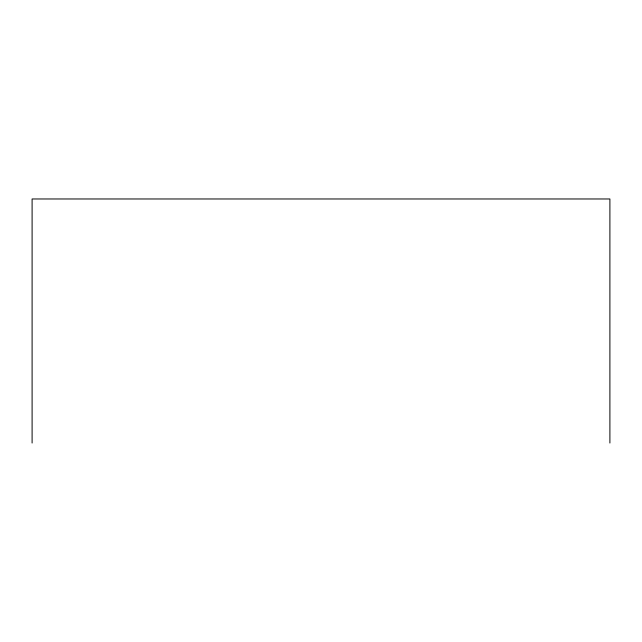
<?xml version="1.0" encoding="UTF-8"?>
<svg xmlns="http://www.w3.org/2000/svg" width="642" height="642" viewBox="0 0 642 642"><rect width="100%" height="100%" fill="white"/><g stroke="black" fill="none" stroke-linecap="round" stroke-linejoin="round"><path stroke-width="0.96" d="M609.9 443.028L609.9 198.972L32.1 198.972L32.1 443.028"/></g></svg>
